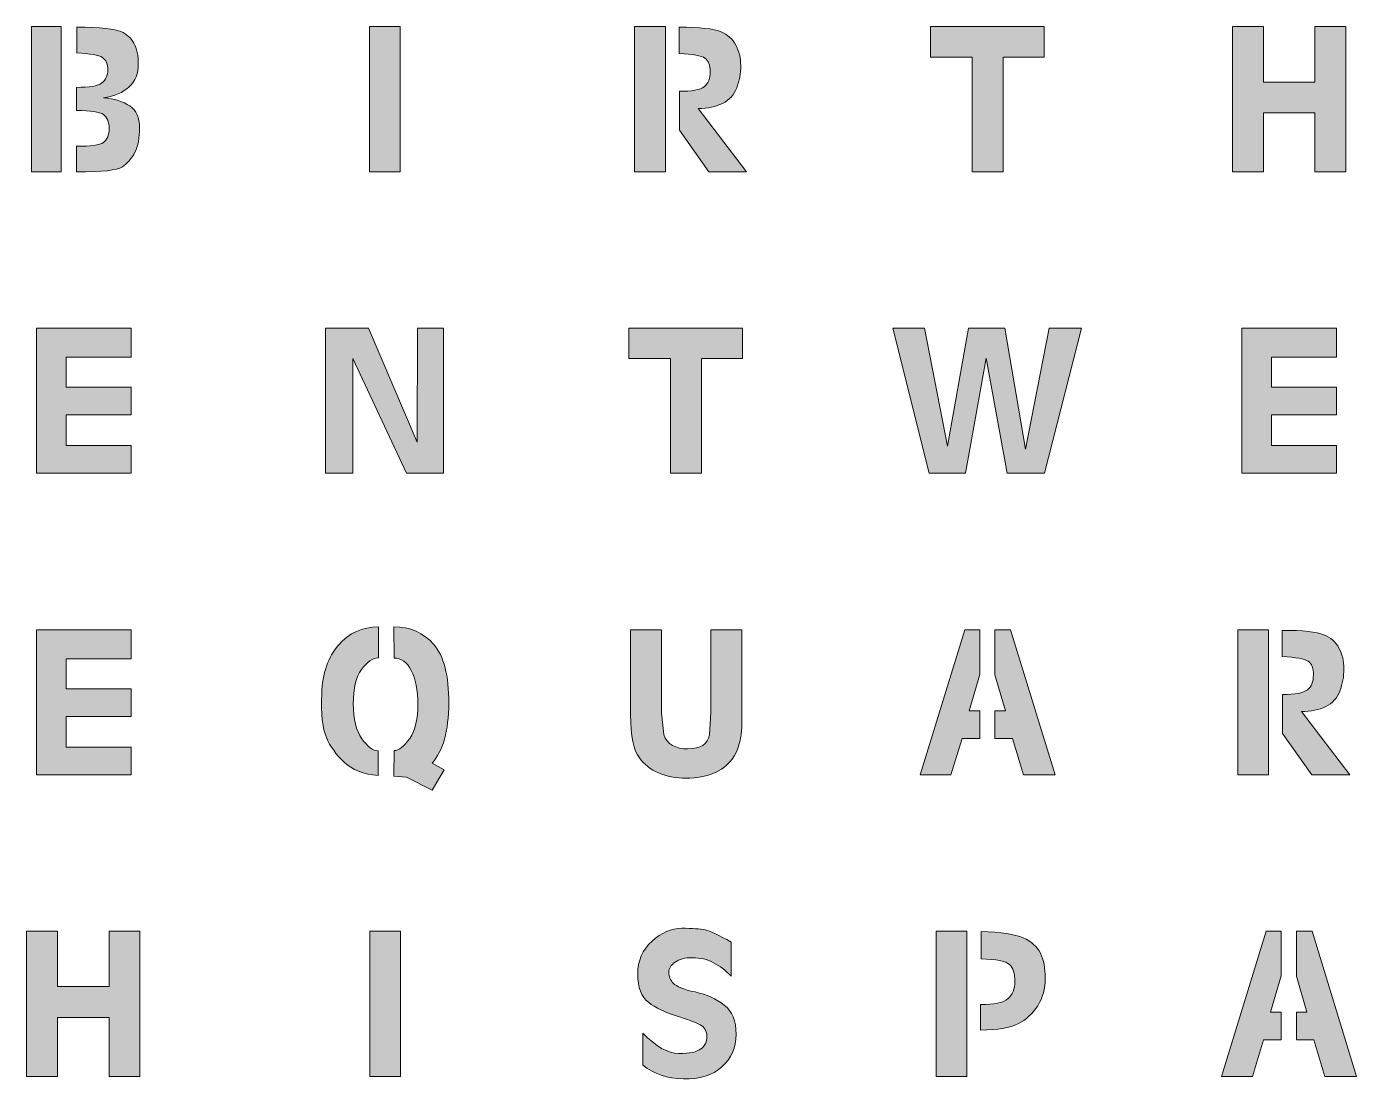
# Model space of a CAD drawing. Header units: inches. Extents: x -102 to 102, y -102 to 102.
# Drawn here: x 3.8 to 56.7, y 3 to 44.9 of the extents above; entities that cross this region are included whole.
import ezdxf

# ---------------------------------------------------------------- set-up
doc = ezdxf.new("R2010")
doc.units = ezdxf.units.IN
doc.header["$MEASUREMENT"] = 0
doc.layers.add('Top Copper', color=7, linetype='Continuous')

# ---------------------------------------------------------------- blocks, each defined once
blk = doc.blocks.new('block 10')
at = {"layer": 'Top Copper', "true_color": 0xffffff}
h = blk.add_hatch(color=7, dxfattribs=at)
h.dxf.hatch_style = 2
edge = h.paths.add_edge_path()
edge.add_spline(control_points=[(16.406, 15.641), (16.088, 15.945), (15.853, 16.272), (15.7, 16.625), (15.547, 16.977), (15.484, 17.557), (15.513, 18.366), (15.542, 19.175), (15.766, 19.82), (16.185, 20.302), (16.604, 20.785), (17.133, 21.026), (17.775, 21.026), (17.775, 21.026), (17.775, 19.796), (17.775, 19.796), (17.543, 19.79), (17.318, 19.635), (17.099, 19.332), (16.879, 19.029), (16.77, 18.574), (16.77, 17.968), (16.77, 17.361), (16.884, 16.898), (17.112, 16.577), (17.34, 16.256), (17.558, 16.096), (17.766, 16.096), (17.766, 16.096), (17.766, 15.108), (17.766, 15.108), (17.177, 15.16), (16.723, 15.338), (16.406, 15.641)], knot_values=[0, 0, 0, 0, 1, 1, 1, 2, 2, 2, 3, 3, 3, 4, 4, 4, 5, 5, 5, 6, 6, 6, 7, 7, 7, 8, 8, 8, 9, 9, 9, 10, 10, 10, 11, 11, 11, 11], degree=3, periodic=1)
edge = h.paths.add_edge_path()
edge.add_spline(control_points=[(18.39, 15.082), (18.39, 15.082), (18.399, 16.105), (18.399, 16.105), (18.589, 16.099), (18.795, 16.261), (19.018, 16.59), (19.24, 16.919), (19.348, 17.37), (19.343, 17.942), (19.337, 18.513), (19.249, 18.964), (19.079, 19.293), (18.908, 19.622), (18.681, 19.787), (18.399, 19.787), (18.399, 19.787), (18.39, 21.026), (18.39, 21.026), (19.037, 21.026), (19.564, 20.795), (19.971, 20.333), (20.378, 19.871), (20.579, 19.088), (20.573, 17.985), (20.567, 16.881), (20.345, 16.088), (19.906, 15.602), (19.906, 15.602), (20.391, 15.334), (20.391, 15.334), (20.391, 15.334), (19.906, 14.528), (19.906, 14.528), (19.906, 14.528), (18.884, 15.039), (18.884, 15.039), (18.884, 15.039), (18.39, 15.082), (18.39, 15.082)], knot_values=[0, 0, 0, 0, 1, 1, 1, 2, 2, 2, 3, 3, 3, 4, 4, 4, 5, 5, 5, 6, 6, 6, 7, 7, 7, 8, 8, 8, 9, 9, 9, 10, 10, 10, 11, 11, 11, 12, 12, 12, 13, 13, 13, 13], degree=3, periodic=1)
at = {"layer": 'Top Copper', "lineweight": 0}
for points, knots in [([(16.406, 15.641), (16.088, 15.945), (15.853, 16.272), (15.7, 16.625), (15.547, 16.977), (15.484, 17.557), (15.513, 18.366), (15.542, 19.175), (15.766, 19.82), (16.185, 20.302), (16.604, 20.785), (17.133, 21.026), (17.775, 21.026), (17.775, 21.026), (17.775, 19.796), (17.775, 19.796), (17.543, 19.79), (17.318, 19.635), (17.099, 19.332), (16.879, 19.029), (16.77, 18.574), (16.77, 17.968), (16.77, 17.361), (16.884, 16.898), (17.112, 16.577), (17.34, 16.256), (17.558, 16.096), (17.766, 16.096), (17.766, 16.096), (17.766, 15.108), (17.766, 15.108), (17.177, 15.16), (16.723, 15.338), (16.406, 15.641)], [0, 0, 0, 0, 1, 1, 1, 2, 2, 2, 3, 3, 3, 4, 4, 4, 5, 5, 5, 6, 6, 6, 7, 7, 7, 8, 8, 8, 9, 9, 9, 10, 10, 10, 11, 11, 11, 11]), ([(18.39, 15.082), (18.39, 15.082), (18.399, 16.105), (18.399, 16.105), (18.589, 16.099), (18.795, 16.261), (19.018, 16.59), (19.24, 16.919), (19.348, 17.37), (19.343, 17.942), (19.337, 18.513), (19.249, 18.964), (19.079, 19.293), (18.908, 19.622), (18.681, 19.787), (18.399, 19.787), (18.399, 19.787), (18.39, 21.026), (18.39, 21.026), (19.037, 21.026), (19.564, 20.795), (19.971, 20.333), (20.378, 19.871), (20.579, 19.088), (20.573, 17.985), (20.567, 16.881), (20.345, 16.088), (19.906, 15.602), (19.906, 15.602), (20.391, 15.334), (20.391, 15.334), (20.391, 15.334), (19.906, 14.528), (19.906, 14.528), (19.906, 14.528), (18.884, 15.039), (18.884, 15.039), (18.884, 15.039), (18.39, 15.082), (18.39, 15.082)], [0, 0, 0, 0, 1, 1, 1, 2, 2, 2, 3, 3, 3, 4, 4, 4, 5, 5, 5, 6, 6, 6, 7, 7, 7, 8, 8, 8, 9, 9, 9, 10, 10, 10, 11, 11, 11, 12, 12, 12, 13, 13, 13, 13])]:
    blk.add_open_spline(points, degree=3, knots=knots, dxfattribs=at)
blk = doc.blocks.new('block 11')
at = {"layer": 'Top Copper', "true_color": 0xffffff}
h = blk.add_hatch(color=7, dxfattribs=at)
h.dxf.hatch_style = 2
edge = h.paths.add_edge_path()
edge.add_spline(control_points=[(29.041, 20.904), (29.041, 20.904), (29.041, 17.604), (29.041, 17.604), (29.041, 17.604), (29.128, 16.737), (29.128, 16.737), (29.272, 16.356), (29.594, 16.167), (30.094, 16.17), (30.593, 16.173), (30.878, 16.359), (30.948, 16.729), (30.948, 16.729), (31.008, 17.621), (31.008, 17.621), (31.008, 17.621), (31.008, 20.904), (31.008, 20.904), (31.008, 20.904), (32.239, 20.904), (32.239, 20.904), (32.239, 20.904), (32.239, 17.63), (32.239, 17.63), (32.273, 16.746), (32.143, 16.122), (31.849, 15.758), (31.669, 15.516), (31.422, 15.329), (31.108, 15.199), (30.793, 15.07), (30.432, 15.005), (30.025, 15.005), (29.617, 15.005), (29.251, 15.074), (28.925, 15.213), (28.598, 15.351), (28.346, 15.55), (28.166, 15.81), (27.929, 16.099), (27.811, 16.677), (27.811, 17.543), (27.811, 17.543), (27.811, 20.904), (27.811, 20.904), (27.811, 20.904), (29.041, 20.904), (29.041, 20.904)], knot_values=[0, 0, 0, 0, 1, 1, 1, 2, 2, 2, 3, 3, 3, 4, 4, 4, 5, 5, 5, 6, 6, 6, 7, 7, 7, 8, 8, 8, 9, 9, 9, 10, 10, 10, 11, 11, 11, 12, 12, 12, 13, 13, 13, 14, 14, 14, 15, 15, 15, 16, 16, 16, 16], degree=3, periodic=1)
at = {"layer": 'Top Copper', "lineweight": 0}
blk.add_open_spline([(29.041, 20.904), (29.041, 20.904), (29.041, 17.604), (29.041, 17.604), (29.041, 17.604), (29.128, 16.737), (29.128, 16.737), (29.272, 16.356), (29.594, 16.167), (30.094, 16.17), (30.593, 16.173), (30.878, 16.359), (30.948, 16.729), (30.948, 16.729), (31.008, 17.621), (31.008, 17.621), (31.008, 17.621), (31.008, 20.904), (31.008, 20.904), (31.008, 20.904), (32.239, 20.904), (32.239, 20.904), (32.239, 20.904), (32.239, 17.63), (32.239, 17.63), (32.273, 16.746), (32.143, 16.122), (31.849, 15.758), (31.669, 15.516), (31.422, 15.329), (31.108, 15.199), (30.793, 15.07), (30.432, 15.005), (30.025, 15.005), (29.617, 15.005), (29.251, 15.074), (28.925, 15.213), (28.598, 15.351), (28.346, 15.55), (28.166, 15.81), (27.929, 16.099), (27.811, 16.677), (27.811, 17.543), (27.811, 17.543), (27.811, 20.904), (27.811, 20.904), (27.811, 20.904), (29.041, 20.904), (29.041, 20.904)], degree=3, knots=[0, 0, 0, 0, 1, 1, 1, 2, 2, 2, 3, 3, 3, 4, 4, 4, 5, 5, 5, 6, 6, 6, 7, 7, 7, 8, 8, 8, 9, 9, 9, 10, 10, 10, 11, 11, 11, 12, 12, 12, 13, 13, 13, 14, 14, 14, 15, 15, 15, 16, 16, 16, 16], dxfattribs=at)
blk = doc.blocks.new('block 12')
at = {"layer": 'Top Copper', "true_color": 0xffffff}
h = blk.add_hatch(color=7, dxfattribs=at)
h.dxf.hatch_style = 2
h.paths.add_polyline_path([(53.209, 20.913), (53.209, 15.134), (51.979, 15.134), (51.979, 20.913)])
edge = h.paths.add_edge_path()
edge.add_spline(control_points=[(54.751, 18.522), (54.913, 18.649), (54.993, 18.845), (54.993, 19.111), (54.993, 19.377), (54.923, 19.559), (54.781, 19.657), (54.64, 19.755), (54.297, 19.819), (53.755, 19.848), (53.755, 19.848), (53.755, 20.887), (53.755, 20.887), (54.575, 20.887), (55.124, 20.829), (55.401, 20.714), (55.678, 20.598), (55.882, 20.421), (56.011, 20.181), (56.142, 19.941), (56.206, 19.667), (56.206, 19.358), (56.206, 19.049), (56.153, 18.754), (56.046, 18.474), (55.939, 18.194), (55.752, 17.988), (55.483, 17.855), (55.215, 17.722), (54.892, 17.656), (54.517, 17.656), (54.517, 17.656), (56.44, 15.134), (56.44, 15.134), (56.44, 15.134), (54.933, 15.134), (54.933, 15.134), (54.933, 15.134), (53.763, 16.789), (53.763, 16.789), (53.763, 16.789), (53.763, 18.34), (53.763, 18.34), (54.26, 18.334), (54.589, 18.395), (54.751, 18.522)], knot_values=[0, 0, 0, 0, 1, 1, 1, 2, 2, 2, 3, 3, 3, 4, 4, 4, 5, 5, 5, 6, 6, 6, 7, 7, 7, 8, 8, 8, 9, 9, 9, 10, 10, 10, 11, 11, 11, 12, 12, 12, 13, 13, 13, 14, 14, 14, 15, 15, 15, 15], degree=3, periodic=1)
at = {"layer": 'Top Copper', "lineweight": 0}
blk.add_lwpolyline([(53.209, 20.913), (53.209, 15.134), (51.979, 15.134), (51.979, 20.913), (53.209, 20.913)], dxfattribs=at)
blk.add_open_spline([(54.751, 18.522), (54.913, 18.649), (54.993, 18.845), (54.993, 19.111), (54.993, 19.377), (54.923, 19.559), (54.781, 19.657), (54.64, 19.755), (54.297, 19.819), (53.755, 19.848), (53.755, 19.848), (53.755, 20.887), (53.755, 20.887), (54.575, 20.887), (55.124, 20.829), (55.401, 20.714), (55.678, 20.598), (55.882, 20.421), (56.011, 20.181), (56.142, 19.941), (56.206, 19.667), (56.206, 19.358), (56.206, 19.049), (56.153, 18.754), (56.046, 18.474), (55.939, 18.194), (55.752, 17.988), (55.483, 17.855), (55.215, 17.722), (54.892, 17.656), (54.517, 17.656), (54.517, 17.656), (56.44, 15.134), (56.44, 15.134), (56.44, 15.134), (54.933, 15.134), (54.933, 15.134), (54.933, 15.134), (53.763, 16.789), (53.763, 16.789), (53.763, 16.789), (53.763, 18.34), (53.763, 18.34), (54.26, 18.334), (54.589, 18.395), (54.751, 18.522)], degree=3, knots=[0, 0, 0, 0, 1, 1, 1, 2, 2, 2, 3, 3, 3, 4, 4, 4, 5, 5, 5, 6, 6, 6, 7, 7, 7, 8, 8, 8, 9, 9, 9, 10, 10, 10, 11, 11, 11, 12, 12, 12, 13, 13, 13, 14, 14, 14, 15, 15, 15, 15], dxfattribs=at)
blk = doc.blocks.new('block 15')
at = {"layer": 'Top Copper', "true_color": 0xffffff}
h = blk.add_hatch(color=7, dxfattribs=at)
h.dxf.hatch_style = 2
h.paths.add_polyline_path([(32.265, 32.916), (32.265, 31.703), (30.627, 31.703), (30.627, 27.137), (29.397, 27.137), (29.397, 31.703), (27.742, 31.703), (27.742, 32.916)])
at = {"layer": 'Top Copper', "lineweight": 0}
blk.add_lwpolyline([(32.265, 32.916), (32.265, 31.703), (30.627, 31.703), (30.627, 27.137), (29.397, 27.137), (29.397, 31.703), (27.742, 31.703), (27.742, 32.916), (32.265, 32.916)], dxfattribs=at)
blk = doc.blocks.new('block 16')
at = {"layer": 'Top Copper', "true_color": 0xffffff}
h = blk.add_hatch(color=7, dxfattribs=at)
h.dxf.hatch_style = 2
h.paths.add_polyline_path([(44.282, 27.137), (42.8, 27.137), (41.968, 31.72), (41.145, 27.137), (39.69, 27.137), (38.252, 32.916), (39.517, 32.916), (40.426, 28.22), (41.258, 32.916), (42.705, 32.916), (43.528, 28.099), (44.472, 32.916), (45.755, 32.916)])
at = {"layer": 'Top Copper', "lineweight": 0}
blk.add_lwpolyline([(44.282, 27.137), (42.8, 27.137), (41.968, 31.72), (41.145, 27.137), (39.69, 27.137), (38.252, 32.916), (39.517, 32.916), (40.426, 28.22), (41.258, 32.916), (42.705, 32.916), (43.528, 28.099), (44.472, 32.916), (45.755, 32.916), (44.282, 27.137)], dxfattribs=at)
blk = doc.blocks.new('block 17')
at = {"layer": 'Top Copper', "true_color": 0xffffff}
h = blk.add_hatch(color=7, dxfattribs=at)
h.dxf.hatch_style = 2
h.paths.add_polyline_path([(55.917, 32.916), (55.917, 31.755), (53.326, 31.755), (53.326, 30.568), (55.917, 30.568), (55.917, 29.468), (53.326, 29.468), (53.326, 28.238), (55.917, 28.238), (55.917, 27.137), (52.148, 27.137), (52.148, 32.916)])
at = {"layer": 'Top Copper', "lineweight": 0}
blk.add_lwpolyline([(55.917, 32.916), (55.917, 31.755), (53.326, 31.755), (53.326, 30.568), (55.917, 30.568), (55.917, 29.468), (53.326, 29.468), (53.326, 28.238), (55.917, 28.238), (55.917, 27.137), (52.148, 27.137), (52.148, 32.916), (55.917, 32.916)], dxfattribs=at)
blk = doc.blocks.new('block 19')
at = {"layer": 'Top Copper', "true_color": 0xffffff}
h = blk.add_hatch(color=7, dxfattribs=at)
h.dxf.hatch_style = 2
h.paths.add_polyline_path([(39.334, 15.134), (41.11, 20.913), (41.708, 20.913), (41.708, 19.128), (41.284, 17.682), (41.708, 17.682), (41.708, 16.581), (41.006, 16.581), (40.564, 15.134)])
h.paths.add_polyline_path([(44.706, 15.134), (43.45, 15.134), (43.016, 16.581), (42.314, 16.581), (42.314, 17.682), (42.73, 17.682), (42.314, 19.12), (42.314, 20.913), (42.938, 20.913)])
at = {"layer": 'Top Copper', "lineweight": 0}
for points in [[(39.334, 15.134), (41.11, 20.913), (41.708, 20.913), (41.708, 19.128), (41.284, 17.682), (41.708, 17.682), (41.708, 16.581), (41.006, 16.581), (40.564, 15.134), (39.334, 15.134)], [(44.706, 15.134), (43.45, 15.134), (43.016, 16.581), (42.314, 16.581), (42.314, 17.682), (42.73, 17.682), (42.314, 19.12), (42.314, 20.913), (42.938, 20.913), (44.706, 15.134)]]:
    blk.add_lwpolyline(points, dxfattribs=at)
blk = doc.blocks.new('block 25')
at = {"layer": 'Top Copper', "true_color": 0xffffff}
h = blk.add_hatch(color=7, dxfattribs=at)
h.dxf.hatch_style = 2
h.paths.add_polyline_path([(7.931, 20.913), (7.931, 19.752), (5.341, 19.752), (5.341, 18.565), (7.931, 18.565), (7.931, 17.465), (5.341, 17.465), (5.341, 16.235), (7.931, 16.235), (7.931, 15.134), (4.162, 15.134), (4.162, 20.913)])
at = {"layer": 'Top Copper', "lineweight": 0}
blk.add_lwpolyline([(7.931, 20.913), (7.931, 19.752), (5.341, 19.752), (5.341, 18.565), (7.931, 18.565), (7.931, 17.465), (5.341, 17.465), (5.341, 16.235), (7.931, 16.235), (7.931, 15.134), (4.162, 15.134), (4.162, 20.913), (7.931, 20.913)], dxfattribs=at)
blk = doc.blocks.new('block 35')
at = {"layer": 'Top Copper', "true_color": 0xffffff}
h = blk.add_hatch(color=7, dxfattribs=at)
h.dxf.hatch_style = 2
h.paths.add_polyline_path([(41.201, 3.14), (39.97, 3.14), (39.97, 8.918), (41.201, 8.918)])
edge = h.paths.add_edge_path()
edge.add_spline(control_points=[(41.746, 4.976), (41.746, 4.976), (41.746, 5.999), (41.746, 5.999), (42.278, 5.993), (42.637, 6.068), (42.825, 6.224), (43.013, 6.38), (43.107, 6.612), (43.107, 6.921), (43.107, 7.23), (43.036, 7.453), (42.894, 7.588), (42.753, 7.724), (42.376, 7.801), (41.764, 7.818), (41.764, 7.818), (41.764, 8.91), (41.764, 8.91), (42.555, 8.881), (43.114, 8.794), (43.44, 8.65), (43.766, 8.505), (43.995, 8.302), (44.124, 8.039), (44.255, 7.776), (44.319, 7.442), (44.319, 7.038), (44.319, 6.634), (44.218, 6.271), (44.016, 5.951), (43.814, 5.63), (43.553, 5.391), (43.232, 5.232), (42.912, 5.073), (42.416, 4.988), (41.746, 4.976)], knot_values=[0, 0, 0, 0, 1, 1, 1, 2, 2, 2, 3, 3, 3, 4, 4, 4, 5, 5, 5, 6, 6, 6, 7, 7, 7, 8, 8, 8, 9, 9, 9, 10, 10, 10, 11, 11, 11, 12, 12, 12, 12], degree=3, periodic=1)
at = {"layer": 'Top Copper', "lineweight": 0}
blk.add_lwpolyline([(41.201, 3.14), (39.97, 3.14), (39.97, 8.918), (41.201, 8.918), (41.201, 3.14)], dxfattribs=at)
blk.add_open_spline([(41.746, 4.976), (41.746, 4.976), (41.746, 5.999), (41.746, 5.999), (42.278, 5.993), (42.637, 6.068), (42.825, 6.224), (43.013, 6.38), (43.107, 6.612), (43.107, 6.921), (43.107, 7.23), (43.036, 7.453), (42.894, 7.588), (42.753, 7.724), (42.376, 7.801), (41.764, 7.818), (41.764, 7.818), (41.764, 8.91), (41.764, 8.91), (42.555, 8.881), (43.114, 8.794), (43.44, 8.65), (43.766, 8.505), (43.995, 8.302), (44.124, 8.039), (44.255, 7.776), (44.319, 7.442), (44.319, 7.038), (44.319, 6.634), (44.218, 6.271), (44.016, 5.951), (43.814, 5.63), (43.553, 5.391), (43.232, 5.232), (42.912, 5.073), (42.416, 4.988), (41.746, 4.976)], degree=3, knots=[0, 0, 0, 0, 1, 1, 1, 2, 2, 2, 3, 3, 3, 4, 4, 4, 5, 5, 5, 6, 6, 6, 7, 7, 7, 8, 8, 8, 9, 9, 9, 10, 10, 10, 11, 11, 11, 12, 12, 12, 12], dxfattribs=at)
blk = doc.blocks.new('block 36')
at = {"layer": 'Top Copper', "true_color": 0xffffff}
h = blk.add_hatch(color=7, dxfattribs=at)
h.dxf.hatch_style = 2
h.paths.add_polyline_path([(51.332, 3.14), (53.109, 8.918), (53.706, 8.918), (53.706, 7.133), (53.282, 5.687), (53.706, 5.687), (53.706, 4.586), (53.005, 4.586), (52.563, 3.14)])
h.paths.add_polyline_path([(56.704, 3.14), (55.448, 3.14), (55.014, 4.586), (54.313, 4.586), (54.313, 5.687), (54.728, 5.687), (54.313, 7.125), (54.313, 8.918), (54.937, 8.918)])
at = {"layer": 'Top Copper', "lineweight": 0}
for points in [[(51.332, 3.14), (53.109, 8.918), (53.706, 8.918), (53.706, 7.133), (53.282, 5.687), (53.706, 5.687), (53.706, 4.586), (53.005, 4.586), (52.563, 3.14), (51.332, 3.14)], [(56.704, 3.14), (55.448, 3.14), (55.014, 4.586), (54.313, 4.586), (54.313, 5.687), (54.728, 5.687), (54.313, 7.125), (54.313, 8.918), (54.937, 8.918), (56.704, 3.14)]]:
    blk.add_lwpolyline(points, dxfattribs=at)
blk = doc.blocks.new('block 100')
at = {"layer": 'Top Copper', "true_color": 0xffffff}
h = blk.add_hatch(color=7, dxfattribs=at)
h.dxf.hatch_style = 2
h.paths.add_polyline_path([(7.931, 32.916), (7.931, 31.755), (5.341, 31.755), (5.341, 30.568), (7.931, 30.568), (7.931, 29.468), (5.341, 29.468), (5.341, 28.238), (7.931, 28.238), (7.931, 27.137), (4.162, 27.137), (4.162, 32.916)])
at = {"layer": 'Top Copper', "lineweight": 0}
blk.add_lwpolyline([(7.931, 32.916), (7.931, 31.755), (5.341, 31.755), (5.341, 30.568), (7.931, 30.568), (7.931, 29.468), (5.341, 29.468), (5.341, 28.238), (7.931, 28.238), (7.931, 27.137), (4.162, 27.137), (4.162, 32.916), (7.931, 32.916)], dxfattribs=at)
blk = doc.blocks.new('block 101')
at = {"layer": 'Top Copper', "true_color": 0xffffff}
h = blk.add_hatch(color=7, dxfattribs=at)
h.dxf.hatch_style = 2
h.paths.add_polyline_path([(20.362, 27.137), (18.889, 27.137), (16.758, 31.712), (16.758, 27.137), (15.666, 27.137), (15.666, 32.916), (17.381, 32.916), (19.313, 28.376), (19.322, 32.916), (20.362, 32.916)])
at = {"layer": 'Top Copper', "lineweight": 0}
blk.add_lwpolyline([(20.362, 27.137), (18.889, 27.137), (16.758, 31.712), (16.758, 27.137), (15.666, 27.137), (15.666, 32.916), (17.381, 32.916), (19.313, 28.376), (19.322, 32.916), (20.362, 32.916), (20.362, 27.137)], dxfattribs=at)
blk = doc.blocks.new('block 132')
at = {"layer": 'Top Copper', "true_color": 0xffffff}
h = blk.add_hatch(color=7, dxfattribs=at)
h.dxf.hatch_style = 2
h.paths.add_polyline_path([(55.054, 42.704), (55.054, 44.914), (56.284, 44.914), (56.284, 39.135), (55.054, 39.135), (55.054, 41.483), (53.001, 41.483), (53.001, 39.135), (51.77, 39.135), (51.77, 44.914), (53.001, 44.914), (53.001, 42.704)])
at = {"layer": 'Top Copper', "lineweight": 0}
blk.add_lwpolyline([(55.054, 42.704), (55.054, 44.914), (56.284, 44.914), (56.284, 39.135), (55.054, 39.135), (55.054, 41.483), (53.001, 41.483), (53.001, 39.135), (51.77, 39.135), (51.77, 44.914), (53.001, 44.914), (53.001, 42.704), (55.054, 42.704)], dxfattribs=at)
blk = doc.blocks.new('block 133')
at = {"layer": 'Top Copper', "true_color": 0xffffff}
h = blk.add_hatch(color=7, dxfattribs=at)
h.dxf.hatch_style = 2
h.paths.add_polyline_path([(29.198, 44.914), (29.198, 39.135), (27.968, 39.135), (27.968, 44.914)])
edge = h.paths.add_edge_path()
edge.add_spline(control_points=[(30.74, 42.522), (30.902, 42.649), (30.982, 42.846), (30.982, 43.112), (30.982, 43.377), (30.912, 43.559), (30.77, 43.657), (30.629, 43.755), (30.287, 43.819), (29.744, 43.848), (29.744, 43.848), (29.744, 44.888), (29.744, 44.888), (30.564, 44.888), (31.113, 44.83), (31.39, 44.714), (31.667, 44.599), (31.871, 44.421), (32, 44.181), (32.131, 43.942), (32.195, 43.667), (32.195, 43.358), (32.195, 43.049), (32.142, 42.755), (32.035, 42.475), (31.928, 42.194), (31.741, 41.988), (31.472, 41.855), (31.204, 41.722), (30.881, 41.656), (30.506, 41.656), (30.506, 41.656), (32.429, 39.135), (32.429, 39.135), (32.429, 39.135), (30.922, 39.135), (30.922, 39.135), (30.922, 39.135), (29.752, 40.79), (29.752, 40.79), (29.752, 40.79), (29.752, 42.34), (29.752, 42.34), (30.249, 42.335), (30.578, 42.395), (30.74, 42.522)], knot_values=[0, 0, 0, 0, 1, 1, 1, 2, 2, 2, 3, 3, 3, 4, 4, 4, 5, 5, 5, 6, 6, 6, 7, 7, 7, 8, 8, 8, 9, 9, 9, 10, 10, 10, 11, 11, 11, 12, 12, 12, 13, 13, 13, 14, 14, 14, 15, 15, 15, 15], degree=3, periodic=1)
at = {"layer": 'Top Copper', "lineweight": 0}
blk.add_lwpolyline([(29.198, 44.914), (29.198, 39.135), (27.968, 39.135), (27.968, 44.914), (29.198, 44.914)], dxfattribs=at)
blk.add_open_spline([(30.74, 42.522), (30.902, 42.649), (30.982, 42.846), (30.982, 43.112), (30.982, 43.377), (30.912, 43.559), (30.77, 43.657), (30.629, 43.755), (30.287, 43.819), (29.744, 43.848), (29.744, 43.848), (29.744, 44.888), (29.744, 44.888), (30.564, 44.888), (31.113, 44.83), (31.39, 44.714), (31.667, 44.599), (31.871, 44.421), (32, 44.181), (32.131, 43.942), (32.195, 43.667), (32.195, 43.358), (32.195, 43.049), (32.142, 42.755), (32.035, 42.475), (31.928, 42.194), (31.741, 41.988), (31.472, 41.855), (31.204, 41.722), (30.881, 41.656), (30.506, 41.656), (30.506, 41.656), (32.429, 39.135), (32.429, 39.135), (32.429, 39.135), (30.922, 39.135), (30.922, 39.135), (30.922, 39.135), (29.752, 40.79), (29.752, 40.79), (29.752, 40.79), (29.752, 42.34), (29.752, 42.34), (30.249, 42.335), (30.578, 42.395), (30.74, 42.522)], degree=3, knots=[0, 0, 0, 0, 1, 1, 1, 2, 2, 2, 3, 3, 3, 4, 4, 4, 5, 5, 5, 6, 6, 6, 7, 7, 7, 8, 8, 8, 9, 9, 9, 10, 10, 10, 11, 11, 11, 12, 12, 12, 13, 13, 13, 14, 14, 14, 15, 15, 15, 15], dxfattribs=at)
blk = doc.blocks.new('block 134')
at = {"layer": 'Top Copper', "true_color": 0xffffff}
h = blk.add_hatch(color=7, dxfattribs=at)
h.dxf.hatch_style = 2
h.paths.add_polyline_path([(18.642, 44.914), (18.642, 39.135), (17.412, 39.135), (17.412, 44.914)])
at = {"layer": 'Top Copper', "lineweight": 0}
blk.add_lwpolyline([(18.642, 44.914), (18.642, 39.135), (17.412, 39.135), (17.412, 44.914), (18.642, 44.914)], dxfattribs=at)
blk = doc.blocks.new('block 135')
at = {"layer": 'Top Copper', "true_color": 0xffffff}
h = blk.add_hatch(color=7, dxfattribs=at)
h.dxf.hatch_style = 2
h.paths.add_polyline_path([(44.278, 44.914), (44.278, 43.701), (42.64, 43.701), (42.64, 39.135), (41.41, 39.135), (41.41, 43.701), (39.755, 43.701), (39.755, 44.914)])
at = {"layer": 'Top Copper', "lineweight": 0}
blk.add_lwpolyline([(44.278, 44.914), (44.278, 43.701), (42.64, 43.701), (42.64, 39.135), (41.41, 39.135), (41.41, 43.701), (39.755, 43.701), (39.755, 44.914), (44.278, 44.914)], dxfattribs=at)
blk = doc.blocks.new('block 136')
at = {"layer": 'Top Copper', "true_color": 0xffffff}
h = blk.add_hatch(color=7, dxfattribs=at)
h.dxf.hatch_style = 2
h.paths.add_polyline_path([(3.968, 39.135), (3.968, 44.914), (5.146, 44.914), (5.146, 39.135)])
edge = h.paths.add_edge_path()
edge.add_spline(control_points=[(5.752, 39.135), (5.752, 39.135), (5.752, 40.157), (5.752, 40.157), (6.312, 40.146), (6.669, 40.195), (6.822, 40.305), (6.975, 40.414), (7.052, 40.599), (7.052, 40.859), (7.052, 41.119), (6.975, 41.304), (6.822, 41.413), (6.669, 41.523), (6.312, 41.578), (5.752, 41.578), (5.752, 41.578), (5.752, 42.496), (5.752, 42.496), (6.266, 42.491), (6.603, 42.548), (6.762, 42.67), (6.921, 42.791), (7, 42.966), (7, 43.194), (7, 43.422), (6.928, 43.585), (6.783, 43.683), (6.639, 43.781), (6.298, 43.842), (5.761, 43.865), (5.761, 43.865), (5.761, 44.896), (5.761, 44.896), (6.708, 44.879), (7.296, 44.818), (7.524, 44.714), (7.752, 44.61), (7.924, 44.456), (8.04, 44.251), (8.155, 44.046), (8.213, 43.764), (8.213, 43.406), (8.213, 43.048), (8.093, 42.753), (7.853, 42.522), (7.614, 42.291), (7.272, 42.144), (6.827, 42.081), (7.26, 42.04), (7.608, 41.932), (7.871, 41.756), (8.134, 41.579), (8.265, 41.291), (8.265, 40.889), (8.265, 40.488), (8.203, 40.163), (8.079, 39.915), (7.954, 39.666), (7.788, 39.473), (7.581, 39.334), (7.373, 39.196), (6.763, 39.129), (5.752, 39.135)], knot_values=[0, 0, 0, 0, 1, 1, 1, 2, 2, 2, 3, 3, 3, 4, 4, 4, 5, 5, 5, 6, 6, 6, 7, 7, 7, 8, 8, 8, 9, 9, 9, 10, 10, 10, 11, 11, 11, 12, 12, 12, 13, 13, 13, 14, 14, 14, 15, 15, 15, 16, 16, 16, 17, 17, 17, 18, 18, 18, 19, 19, 19, 20, 20, 20, 21, 21, 21, 21], degree=3, periodic=1)
at = {"layer": 'Top Copper', "lineweight": 0}
blk.add_lwpolyline([(3.968, 39.135), (3.968, 44.914), (5.146, 44.914), (5.146, 39.135), (3.968, 39.135)], dxfattribs=at)
blk.add_open_spline([(5.752, 39.135), (5.752, 39.135), (5.752, 40.157), (5.752, 40.157), (6.312, 40.146), (6.669, 40.195), (6.822, 40.305), (6.975, 40.414), (7.052, 40.599), (7.052, 40.859), (7.052, 41.119), (6.975, 41.304), (6.822, 41.413), (6.669, 41.523), (6.312, 41.578), (5.752, 41.578), (5.752, 41.578), (5.752, 42.496), (5.752, 42.496), (6.266, 42.491), (6.603, 42.548), (6.762, 42.67), (6.921, 42.791), (7, 42.966), (7, 43.194), (7, 43.422), (6.928, 43.585), (6.783, 43.683), (6.639, 43.781), (6.298, 43.842), (5.761, 43.865), (5.761, 43.865), (5.761, 44.896), (5.761, 44.896), (6.708, 44.879), (7.296, 44.818), (7.524, 44.714), (7.752, 44.61), (7.924, 44.456), (8.04, 44.251), (8.155, 44.046), (8.213, 43.764), (8.213, 43.406), (8.213, 43.048), (8.093, 42.753), (7.853, 42.522), (7.614, 42.291), (7.272, 42.144), (6.827, 42.081), (7.26, 42.04), (7.608, 41.932), (7.871, 41.756), (8.134, 41.579), (8.265, 41.291), (8.265, 40.889), (8.265, 40.488), (8.203, 40.163), (8.079, 39.915), (7.954, 39.666), (7.788, 39.473), (7.581, 39.334), (7.373, 39.196), (6.763, 39.129), (5.752, 39.135)], degree=3, knots=[0, 0, 0, 0, 1, 1, 1, 2, 2, 2, 3, 3, 3, 4, 4, 4, 5, 5, 5, 6, 6, 6, 7, 7, 7, 8, 8, 8, 9, 9, 9, 10, 10, 10, 11, 11, 11, 12, 12, 12, 13, 13, 13, 14, 14, 14, 15, 15, 15, 16, 16, 16, 17, 17, 17, 18, 18, 18, 19, 19, 19, 20, 20, 20, 21, 21, 21, 21], dxfattribs=at)
blk = doc.blocks.new('block 205')
at = {"layer": 'Top Copper', "true_color": 0xffffff}
h = blk.add_hatch(color=7, dxfattribs=at)
h.dxf.hatch_style = 2
edge = h.paths.add_edge_path()
edge.add_spline(control_points=[(31.114, 7.662), (30.863, 7.795), (30.586, 7.861), (30.283, 7.861), (29.98, 7.861), (29.746, 7.803), (29.581, 7.688), (29.416, 7.572), (29.334, 7.435), (29.334, 7.276), (29.334, 7.118), (29.393, 6.973), (29.512, 6.843), (29.63, 6.713), (29.919, 6.598), (30.378, 6.497), (30.837, 6.396), (31.224, 6.222), (31.539, 5.977), (31.854, 5.731), (32.011, 5.344), (32.011, 4.816), (32.011, 4.287), (31.822, 3.854), (31.444, 3.516), (31.065, 3.178), (30.556, 3.018), (29.914, 3.035), (29.273, 3.053), (28.733, 3.238), (28.294, 3.59), (28.294, 3.59), (28.294, 4.864), (28.294, 4.864), (28.82, 4.321), (29.298, 4.049), (29.728, 4.049), (30.158, 4.049), (30.453, 4.11), (30.612, 4.231), (30.771, 4.352), (30.85, 4.518), (30.85, 4.729), (30.85, 4.94), (30.759, 5.095), (30.577, 5.193), (30.395, 5.291), (30.079, 5.409), (29.629, 5.548), (29.178, 5.687), (28.81, 5.866), (28.524, 6.085), (28.238, 6.305), (28.095, 6.679), (28.095, 7.207), (28.095, 7.736), (28.284, 8.172), (28.663, 8.515), (29.041, 8.859), (29.437, 9.031), (29.849, 9.031), (30.262, 9.031), (30.571, 9.009), (30.776, 8.966), (30.981, 8.923), (31.327, 8.762), (31.812, 8.485), (31.812, 8.485), (31.812, 7.125), (31.812, 7.125), (31.598, 7.35), (31.366, 7.529), (31.114, 7.662)], knot_values=[0, 0, 0, 0, 1, 1, 1, 2, 2, 2, 3, 3, 3, 4, 4, 4, 5, 5, 5, 6, 6, 6, 7, 7, 7, 8, 8, 8, 9, 9, 9, 10, 10, 10, 11, 11, 11, 12, 12, 12, 13, 13, 13, 14, 14, 14, 15, 15, 15, 16, 16, 16, 17, 17, 17, 18, 18, 18, 19, 19, 19, 20, 20, 20, 21, 21, 21, 22, 22, 22, 23, 23, 23, 24, 24, 24, 24], degree=3, periodic=1)
at = {"layer": 'Top Copper', "lineweight": 0}
blk.add_open_spline([(31.114, 7.662), (30.863, 7.795), (30.586, 7.861), (30.283, 7.861), (29.98, 7.861), (29.746, 7.803), (29.581, 7.688), (29.416, 7.572), (29.334, 7.435), (29.334, 7.276), (29.334, 7.118), (29.393, 6.973), (29.512, 6.843), (29.63, 6.713), (29.919, 6.598), (30.378, 6.497), (30.837, 6.396), (31.224, 6.222), (31.539, 5.977), (31.854, 5.731), (32.011, 5.344), (32.011, 4.816), (32.011, 4.287), (31.822, 3.854), (31.444, 3.516), (31.065, 3.178), (30.556, 3.018), (29.914, 3.035), (29.273, 3.053), (28.733, 3.238), (28.294, 3.59), (28.294, 3.59), (28.294, 4.864), (28.294, 4.864), (28.82, 4.321), (29.298, 4.049), (29.728, 4.049), (30.158, 4.049), (30.453, 4.11), (30.612, 4.231), (30.771, 4.352), (30.85, 4.518), (30.85, 4.729), (30.85, 4.94), (30.759, 5.095), (30.577, 5.193), (30.395, 5.291), (30.079, 5.409), (29.629, 5.548), (29.178, 5.687), (28.81, 5.866), (28.524, 6.085), (28.238, 6.305), (28.095, 6.679), (28.095, 7.207), (28.095, 7.736), (28.284, 8.172), (28.663, 8.515), (29.041, 8.859), (29.437, 9.031), (29.849, 9.031), (30.262, 9.031), (30.571, 9.009), (30.776, 8.966), (30.981, 8.923), (31.327, 8.762), (31.812, 8.485), (31.812, 8.485), (31.812, 7.125), (31.812, 7.125), (31.598, 7.35), (31.366, 7.529), (31.114, 7.662)], degree=3, knots=[0, 0, 0, 0, 1, 1, 1, 2, 2, 2, 3, 3, 3, 4, 4, 4, 5, 5, 5, 6, 6, 6, 7, 7, 7, 8, 8, 8, 9, 9, 9, 10, 10, 10, 11, 11, 11, 12, 12, 12, 13, 13, 13, 14, 14, 14, 15, 15, 15, 16, 16, 16, 17, 17, 17, 18, 18, 18, 19, 19, 19, 20, 20, 20, 21, 21, 21, 22, 22, 22, 23, 23, 23, 24, 24, 24, 24], dxfattribs=at)
blk = doc.blocks.new('block 207')
at = {"layer": 'Top Copper', "true_color": 0xffffff}
h = blk.add_hatch(color=7, dxfattribs=at)
h.dxf.hatch_style = 2
h.paths.add_polyline_path([(18.656, 8.918), (18.656, 3.14), (17.425, 3.14), (17.425, 8.918)])
at = {"layer": 'Top Copper', "lineweight": 0}
blk.add_lwpolyline([(18.656, 8.918), (18.656, 3.14), (17.425, 3.14), (17.425, 8.918), (18.656, 8.918)], dxfattribs=at)
blk = doc.blocks.new('block 208')
at = {"layer": 'Top Copper', "true_color": 0xffffff}
h = blk.add_hatch(color=7, dxfattribs=at)
h.dxf.hatch_style = 2
h.paths.add_polyline_path([(7.05, 6.709), (7.05, 8.918), (8.28, 8.918), (8.28, 3.14), (7.05, 3.14), (7.05, 5.487), (4.997, 5.487), (4.997, 3.14), (3.767, 3.14), (3.767, 8.918), (4.997, 8.918), (4.997, 6.709)])
at = {"layer": 'Top Copper', "lineweight": 0}
blk.add_lwpolyline([(7.05, 6.709), (7.05, 8.918), (8.28, 8.918), (8.28, 3.14), (7.05, 3.14), (7.05, 5.487), (4.997, 5.487), (4.997, 3.14), (3.767, 3.14), (3.767, 8.918), (4.997, 8.918), (4.997, 6.709), (7.05, 6.709)], dxfattribs=at)

msp = doc.modelspace()

# ---------------------------------------------------------------- block references
at = {"layer": 'Top Copper'}
for name in ['block 136', 'block 134', 'block 133', 'block 135', 'block 132', 'block 100', 'block 101', 'block 15', 'block 16', 'block 17', 'block 25', 'block 10', 'block 11', 'block 19', 'block 12', 'block 205', 'block 208', 'block 207', 'block 35', 'block 36']:
    msp.add_blockref(name, (0, 0), dxfattribs=at)

doc.saveas('drawing.dxf')
